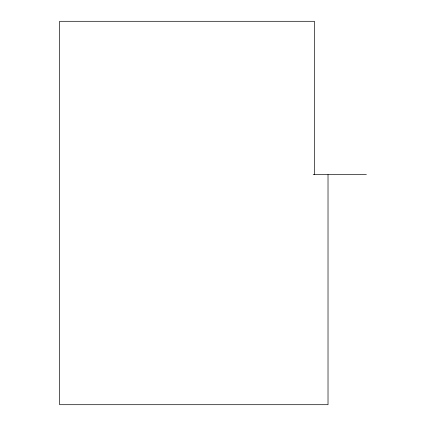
<?xml version="1.0" encoding="UTF-8"?>
<svg xmlns="http://www.w3.org/2000/svg" width="426" height="426" viewBox="0 0 426 426"><rect width="100%" height="100%" fill="white"/><g stroke="black" fill="none" stroke-linecap="round" stroke-linejoin="round"><path stroke-width="0.64" d="M313.169 174.66L366.36 174.66M328.02 174.66L328.02 404.7L59.64 404.7L59.64 21.3L314.436 21.3L314.436 174.66"/></g></svg>
